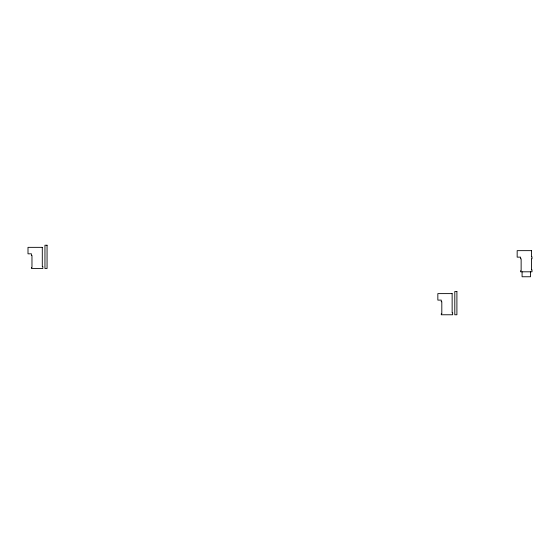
<?xml version="1.0" encoding="UTF-8"?>
<svg xmlns="http://www.w3.org/2000/svg" width="560" height="560" viewBox="0 0 560 560"><rect width="100%" height="100%" fill="white"/><g stroke="black" fill="none" stroke-linecap="round" stroke-linejoin="round"><path stroke-width="0.84" d="M530.516 271.803L530.516 276.759L522.081 276.759L522.081 271.803M47.061 245.231L44.947 245.231L44.947 268.499L47.061 268.499L47.061 245.231M42.294 247.345L28 247.345L28 253.827L31.43 253.827L31.43 255.444L31.969 255.444L31.969 267.505L31.43 267.505L31.43 268.499L42.833 268.499L42.833 266.518L42.294 266.518L42.294 247.345M531.461 250.649L517.167 250.649L517.167 257.138L520.597 257.138L520.597 258.748L521.136 258.748L521.136 270.809L520.597 270.809L520.597 271.803L532 271.803L532 269.822L531.461 269.822L531.461 258.748L532 258.748L532 256.767L531.461 256.767L531.461 250.649M456.904 291.501L454.79 291.501L454.79 314.769L456.904 314.769L456.904 291.501M452.137 293.615L437.843 293.615L437.843 300.104L441.273 300.104L441.273 301.714L441.812 301.714L441.812 313.782L441.273 313.782L441.273 314.769L452.676 314.769L452.676 312.788L452.137 312.788L452.137 293.615"/></g></svg>
